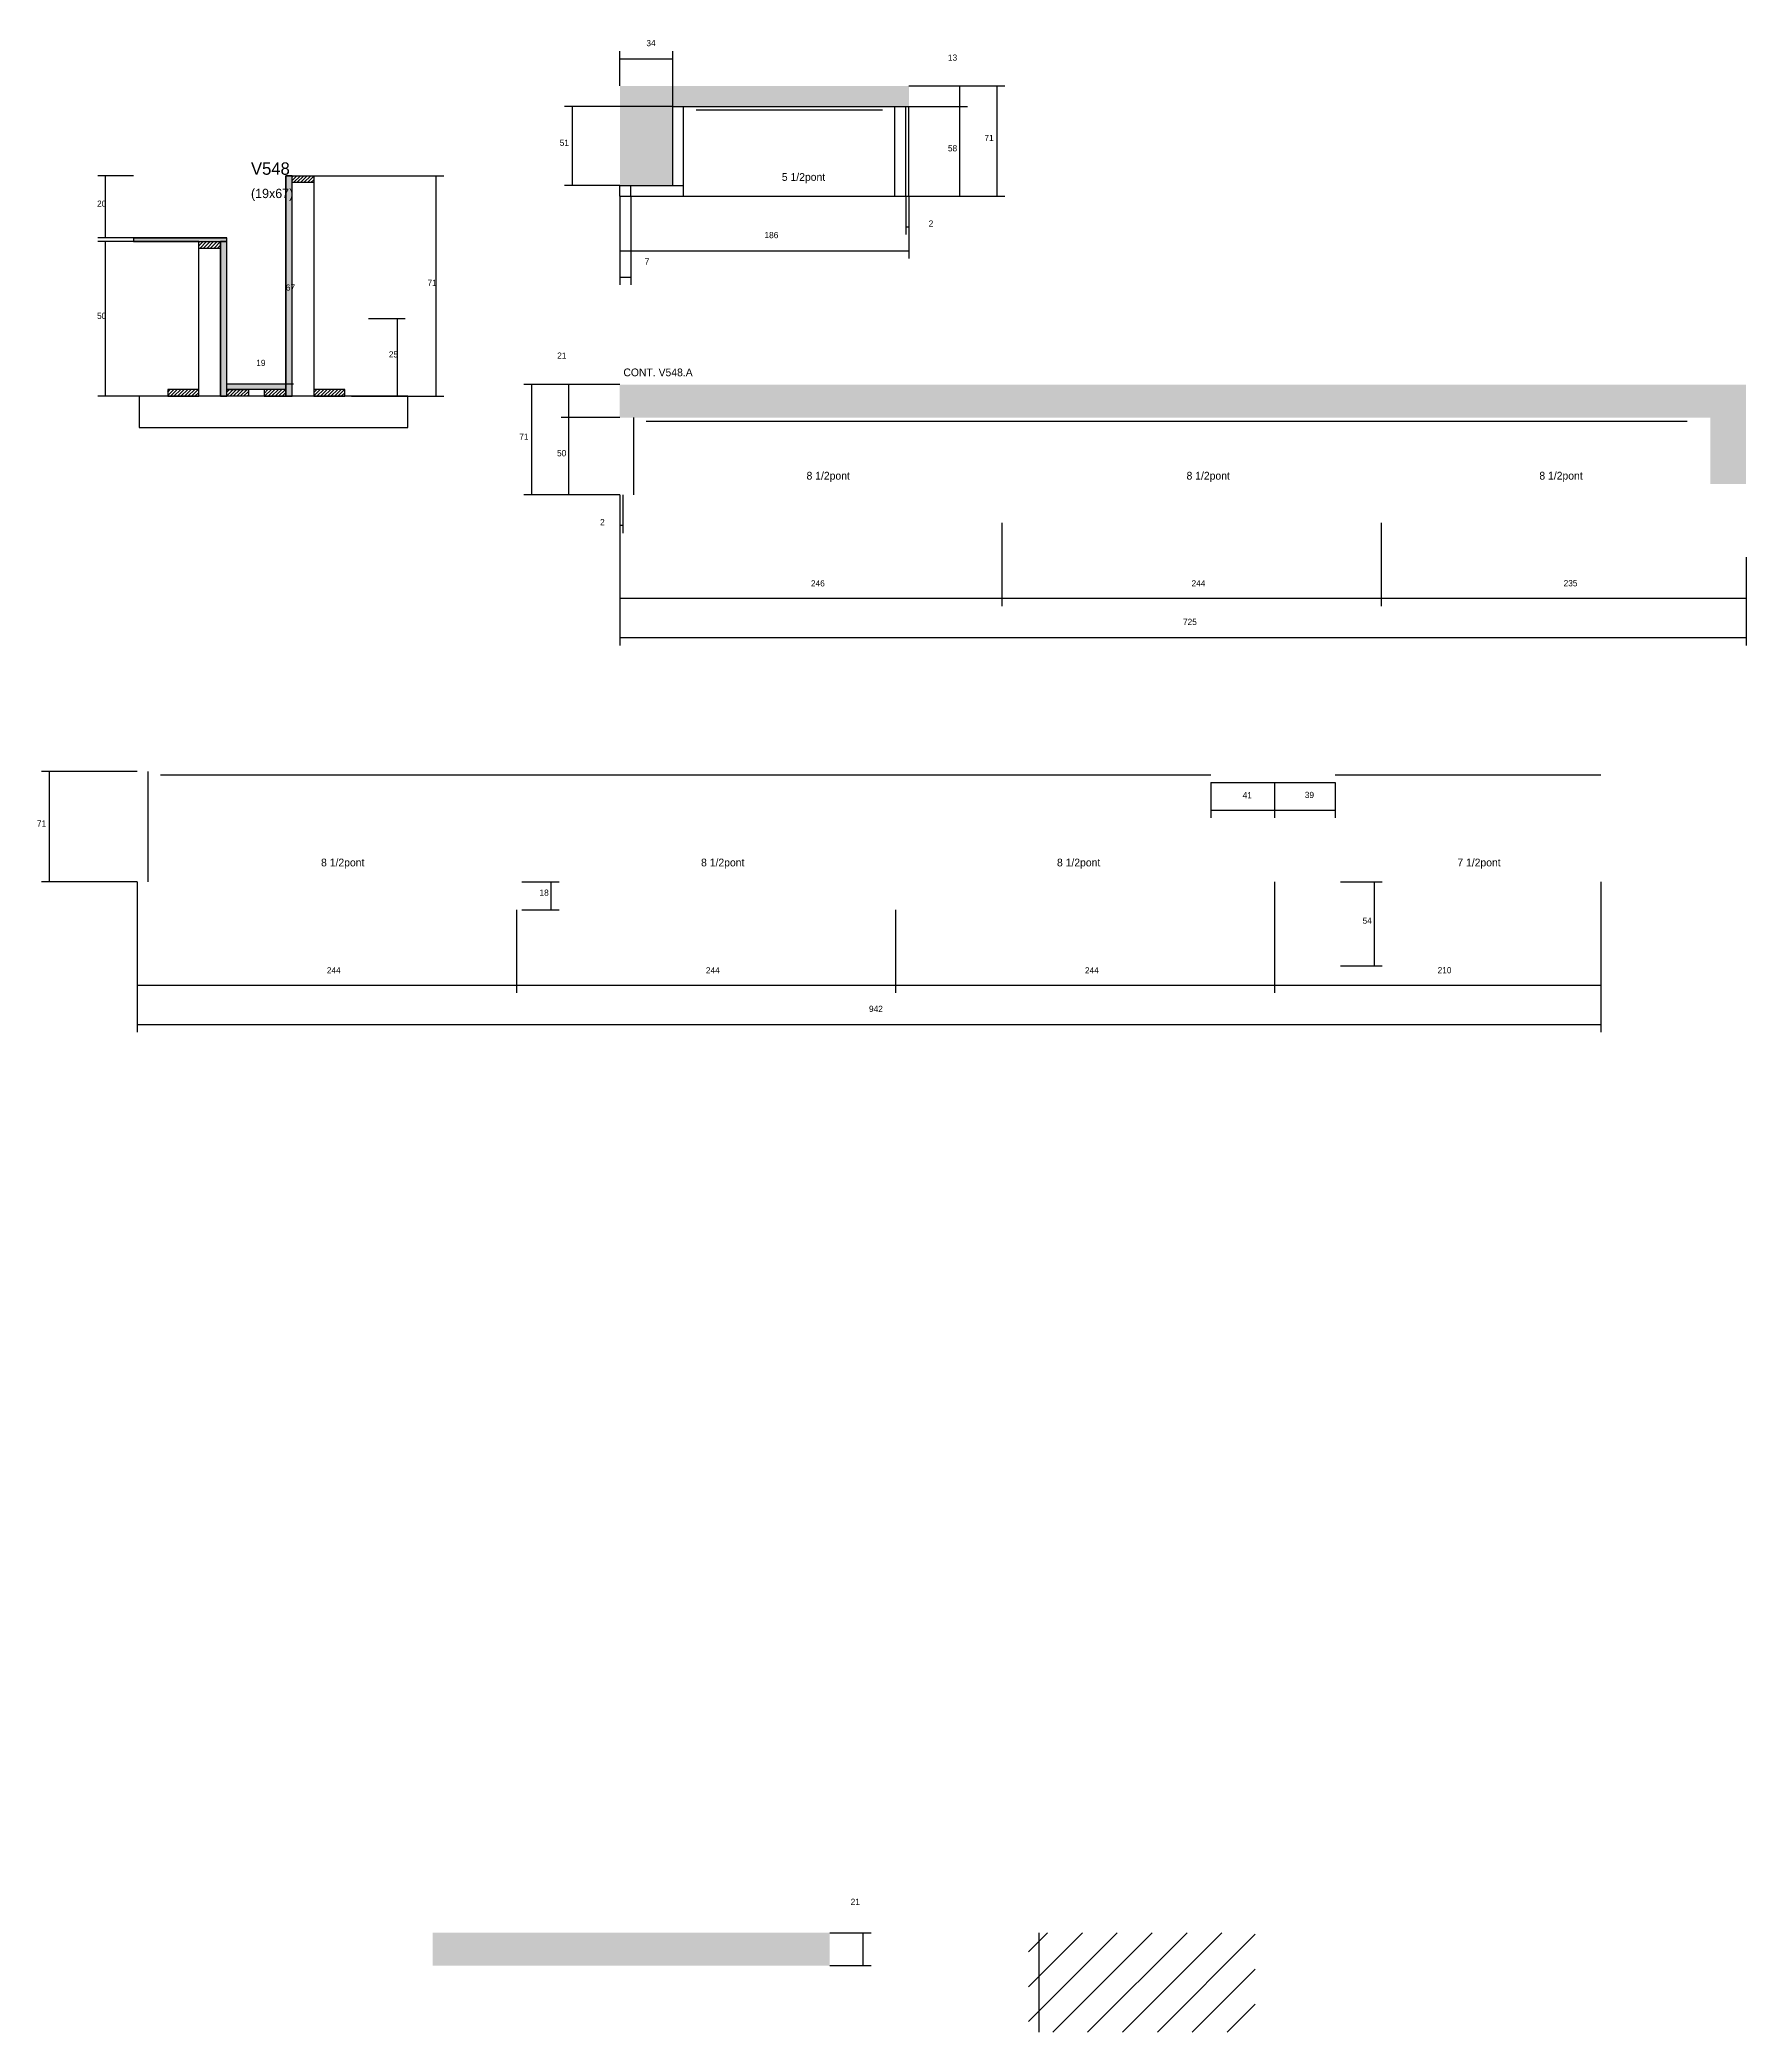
# Model space of a CAD drawing. Header units: metres. Extents: x -20278 to -18628, y -2124 to -842.
# Drawn here: x -19727 to -18628, y -2124 to -842 of the extents above; entities that cross this region are included whole.
import ezdxf

# ---------------------------------------------------------------- set-up
doc = ezdxf.new("R2010")
doc.units = ezdxf.units.M
for name, color, linetype in [('COTA', 4, 'Continuous'), ('Cota Seção (2x)', 4, 'Continuous'), ('Hachura', 253, 'Continuous'), ('Madeira', 126, 'Continuous'), ('NOMENCLATURA', 7, 'Continuous'), ('Painéis', 200, 'Continuous'), ('SARR_2.2x7', 40, 'Continuous'), ('Texto Seção', 7, 'Continuous')]:
    doc.layers.add(name, color=color, linetype=linetype)

msp = doc.modelspace()

# ---------------------------------------------------------------- hatches: boundary and pattern name
at = {"layer": 'COTA'}
h = msp.add_hatch(dxfattribs=at)
h.set_pattern_fill('AR-CONC', scale=0.03)
h.paths.add_polyline_path([(-19319.3, -884.9), (-19167.3, -884.9), (-19167.3, -871.7), (-19353.3, -871.7), (-19353.3, -935.7), (-19319.3, -935.7)])
h = msp.add_hatch(dxfattribs=at)
h.set_pattern_fill('AR-CONC', scale=0.03)
h.paths.add_polyline_path([(-19353.4, -1064), (-19353.4, -1085.2), (-18651.4, -1085.2), (-18651.4, -1128), (-18628.4, -1128), (-18628.4, -1064)])
h = msp.add_hatch(dxfattribs=at)
h.set_pattern_fill('AR-CONC', scale=0.03)
h.paths.add_polyline_path([(-19473.8, -2060.5), (-19473.8, -2081.7), (-19218.3, -2081.7), (-19218.3, -2060.5)])
at = {"layer": 'Hachura'}
h = msp.add_hatch(color=8, dxfattribs=at)
h.dxf.hatch_style = 1
h.paths.add_polyline_path([(-19564.4, -929.5), (-19568.4, -929.5), (-19568.4, -929.5), (-19568.4, -1071.5), (-19568.4, -1071.5), (-19564.4, -1071.5), (-19564.4, -1071.5), (-19564.4, -929.5)])
h = msp.add_hatch(dxfattribs=at)
h.set_pattern_fill('ANSI31', scale=0.5)
h.paths.add_polyline_path([(-19564.4, -933.9), (-19564.4, -929.5), (-19564.4, -929.5), (-19550.4, -929.5), (-19550.4, -929.5), (-19550.4, -933.9), (-19550.4, -933.9), (-19564.4, -933.9)])
h = msp.add_hatch(color=8, dxfattribs=at)
h.dxf.hatch_style = 1
h.paths.add_polyline_path([(-19606.4, -971.9), (-19606.4, -969.5), (-19606.4, -969.5), (-19666.4, -969.5), (-19666.4, -969.5), (-19666.4, -971.9), (-19666.4, -971.9), (-19606.4, -971.9)])
h = msp.add_hatch(dxfattribs=at)
h.set_pattern_fill('ANSI31', scale=0.5)
h.paths.add_polyline_path([(-19624.4, -976.3), (-19624.4, -971.9), (-19624.4, -971.9), (-19610.4, -971.9), (-19610.4, -971.9), (-19610.4, -976.3), (-19610.4, -976.3), (-19624.4, -976.3)])
h = msp.add_hatch(color=8, dxfattribs=at)
h.dxf.hatch_style = 1
h.paths.add_polyline_path([(-19606.4, -971.9), (-19610.4, -971.9), (-19610.4, -971.9), (-19610.4, -1071.5), (-19610.4, -1071.5), (-19606.4, -1071.5), (-19606.4, -1071.5), (-19606.4, -971.9)])
h = msp.add_hatch(color=8, dxfattribs=at)
h.dxf.hatch_style = 1
h.paths.add_polyline_path([(-19606.4, -1067.1), (-19606.4, -1063.5), (-19606.4, -1063.5), (-19568.4, -1063.5), (-19568.4, -1063.5), (-19568.4, -1067.1), (-19568.4, -1067.1), (-19606.4, -1067.1)])
h = msp.add_hatch(dxfattribs=at)
h.set_pattern_fill('ANSI31', scale=0.5)
h.paths.add_polyline_path([(-19624.4, -1071.5), (-19624.4, -1067.1), (-19624.4, -1067.1), (-19644.4, -1067.1), (-19644.4, -1067.1), (-19644.4, -1071.5), (-19644.4, -1071.5), (-19624.4, -1071.5)])
h = msp.add_hatch(dxfattribs=at)
h.set_pattern_fill('ANSI31', scale=0.5)
h.paths.add_polyline_path([(-19606.4, -1071.5), (-19606.4, -1067.1), (-19606.4, -1067.1), (-19592.4, -1067.1), (-19592.4, -1067.1), (-19592.4, -1071.5), (-19592.4, -1071.5), (-19606.4, -1071.5)])
h = msp.add_hatch(dxfattribs=at)
h.set_pattern_fill('ANSI31', scale=0.5)
h.paths.add_polyline_path([(-19568.4, -1071.5), (-19568.4, -1067.1), (-19568.4, -1067.1), (-19582.4, -1067.1), (-19582.4, -1067.1), (-19582.4, -1071.5), (-19582.4, -1071.5), (-19568.4, -1071.5)])
h = msp.add_hatch(dxfattribs=at)
h.set_pattern_fill('ANSI31', scale=0.5)
h.paths.add_polyline_path([(-19530.4, -1071.5), (-19530.4, -1067.1), (-19530.4, -1067.1), (-19550.4, -1067.1), (-19550.4, -1067.1), (-19550.4, -1071.5), (-19550.4, -1071.5), (-19530.4, -1071.5)])
h = msp.add_hatch(dxfattribs=at)
h.set_pattern_fill('ANSI31', scale=5)
h.paths.add_polyline_path([(-19090.4, -2060.5), (-19090.4, -2124.5), (-18944.4, -2124.5), (-18944.4, -2060.5)])

# ---------------------------------------------------------------- linework, layer by layer
at = {"layer": 'COTA'}
for p, q in [((-19353.3, -871.7), (-19353.3, -849.3)), ((-19353.3, -854.3), (-19319.3, -854.3)), ((-19319.3, -884.9), (-19319.3, -849.3)), ((-19167.3, -871.7), (-19105.6, -871.7)), ((-19110.6, -942.7), (-19110.6, -871.7)), ((-19319.3, -884.9), (-19388.9, -884.9)), ((-19383.9, -935.7), (-19383.9, -884.9)), ((-19666.4, -929.5), (-19689.4, -929.5)), ((-19684.4, -969.5), (-19684.4, -929.5)), ((-19550.4, -929.5), (-19466.7, -929.5)), ((-19471.7, -1071.5), (-19471.7, -929.5)), ((-19353.3, -935.7), (-19388.9, -935.7)), ((-19353.3, -942.7), (-19353.3, -982.8)), ((-19353.3, -942.7), (-19353.3, -999.7)), ((-19346.3, -942.7), (-19346.3, -999.7)), ((-19169.3, -942.7), (-19169.3, -967.3)), ((-19167.3, -942.7), (-19105.6, -942.7)), ((-19167.3, -942.7), (-19167.3, -982.8)), ((-19167.3, -942.7), (-19167.3, -967.3)), ((-19666.4, -969.5), (-19689.4, -969.5)), ((-19624.4, -971.9), (-19689.4, -971.9)), ((-19684.4, -1071.5), (-19684.4, -971.9)), ((-19169.3, -962.3), (-19167.3, -962.3)), ((-19353.3, -977.8), (-19167.3, -977.8)), ((-19353.3, -994.7), (-19346.3, -994.7)), ((-19515.1, -1021.5), (-19491.6, -1021.5)), ((-19496.6, -1071.5), (-19496.6, -1021.5)), ((-19353.4, -1064), (-19415.1, -1064)), ((-19410.1, -1135), (-19410.1, -1064)), ((-19624.4, -1071.5), (-19689.4, -1071.5)), ((-19526, -1071.5), (-19466.7, -1071.5)), ((-19515.1, -1071.5), (-19491.6, -1071.5)), ((-19353.4, -1135), (-19415.1, -1135)), ((-19353.4, -1135), (-19353.4, -1231.8)), ((-19353.4, -1135), (-19353.4, -1159.5)), ((-19351.4, -1135), (-19351.4, -1159.5)), ((-19353.4, -1154.5), (-19351.4, -1154.5)), ((-18628.4, -1175), (-18628.4, -1231.8)), ((-19353.4, -1226.8), (-18628.4, -1226.8)), ((-19664, -1313), (-19725.6, -1313)), ((-19720.6, -1384), (-19720.6, -1313)), ((-18973, -1320), (-18973, -1342.9)), ((-18932, -1320), (-18932, -1342.9)), ((-18932, -1320), (-18932, -1342.9)), ((-18893, -1320), (-18893, -1342.9)), ((-18973, -1337.9), (-18932, -1337.9)), ((-18932, -1337.9), (-18893, -1337.9)), ((-19664, -1384), (-19725.6, -1384)), ((-19664, -1384), (-19664, -1480.9)), ((-19416.5, -1384), (-19392.5, -1384)), ((-19397.5, -1402), (-19397.5, -1384)), ((-18932, -1384), (-18932, -1455.5)), ((-18889.5, -1384), (-18862.7, -1384)), ((-18867.7, -1438), (-18867.7, -1384)), ((-18722, -1384), (-18722, -1480.9)), ((-18722, -1384), (-18722, -1455.5)), ((-19416.5, -1402), (-19392.5, -1402)), ((-18889.5, -1438), (-18862.7, -1438)), ((-18932, -1450.5), (-18722, -1450.5)), ((-19664, -1475.9), (-18722, -1475.9)), ((-19218.3, -2060.5), (-19191.7, -2060.5)), ((-19196.7, -2081.7), (-19196.7, -2060.5)), ((-19218.3, -2081.7), (-19191.7, -2081.7))]:
    msp.add_line(p, q, dxfattribs=at)
at = {"layer": 'Cota Seção (2x)'}
for p, q in [((-19167.3, -871.7), (-19129.5, -871.7)), ((-19134.5, -884.9), (-19134.5, -871.7)), ((-19167.3, -884.9), (-19129.5, -884.9)), ((-19167.3, -884.9), (-19129.5, -884.9)), ((-19134.5, -942.7), (-19134.5, -884.9)), ((-19568.4, -1063.5), (-19568.4, -929.5)), ((-19568.4, -929.5), (-19563.4, -929.5)), ((-19167.3, -942.7), (-19129.5, -942.7)), ((-19606.4, -1071.5), (-19606.4, -1058.5)), ((-19606.4, -1063.5), (-19568.4, -1063.5)), ((-19568.4, -1071.5), (-19568.4, -1058.5)), ((-19568.4, -1063.5), (-19563.4, -1063.5)), ((-19353.4, -1064), (-19391.2, -1064)), ((-19386.2, -1085.2), (-19386.2, -1064)), ((-19353.4, -1085.2), (-19391.2, -1085.2)), ((-19353.4, -1085.2), (-19391.2, -1085.2)), ((-19386.2, -1135), (-19386.2, -1085.2)), ((-19353.4, -1135), (-19391.2, -1135)), ((-19353.4, -1135), (-19353.4, -1206.5)), ((-19107.4, -1153), (-19107.4, -1206.5)), ((-19107.4, -1153), (-19107.4, -1206.5)), ((-18863.4, -1153), (-18863.4, -1206.5)), ((-18863.4, -1153), (-18863.4, -1206.5)), ((-18628.4, -1175), (-18628.4, -1206.5)), ((-19353.4, -1201.5), (-19107.4, -1201.5)), ((-19107.4, -1201.5), (-18863.4, -1201.5)), ((-18863.4, -1201.5), (-18628.4, -1201.5)), ((-19664, -1384), (-19664, -1455.5)), ((-18932, -1384), (-18932, -1455.5)), ((-19420, -1402), (-19420, -1455.5)), ((-19420, -1402), (-19420, -1455.5)), ((-19176, -1402), (-19176, -1455.5)), ((-19176, -1402), (-19176, -1455.5)), ((-19664, -1450.5), (-19420, -1450.5)), ((-19420, -1450.5), (-19176, -1450.5)), ((-19176, -1450.5), (-18932, -1450.5))]:
    msp.add_line(p, q, dxfattribs=at)
at = {"layer": 'Madeira'}
for points in [[(-19564.4, -933.9), (-19564.4, -929.5), (-19550.4, -929.5), (-19550.4, -933.9)], [(-19564.4, -929.5), (-19550.4, -929.5), (-19550.4, -1071.5), (-19564.4, -1071.5)], [(-19624.4, -976.3), (-19624.4, -971.9), (-19610.4, -971.9), (-19610.4, -976.3)], [(-19624.4, -971.9), (-19610.4, -971.9), (-19610.4, -1071.5), (-19624.4, -1071.5)], [(-19662.8, -1091.5), (-19489.8, -1091.5), (-19489.8, -1071.5), (-19662.8, -1071.5)], [(-19624.4, -1071.5), (-19624.4, -1067.1), (-19644.4, -1067.1), (-19644.4, -1071.5)], [(-19606.4, -1071.5), (-19606.4, -1067.1), (-19592.4, -1067.1), (-19592.4, -1071.5)], [(-19568.4, -1071.5), (-19568.4, -1067.1), (-19582.4, -1067.1), (-19582.4, -1071.5)], [(-19530.4, -1071.5), (-19530.4, -1067.1), (-19550.4, -1067.1), (-19550.4, -1071.5)]]:
    msp.add_lwpolyline(points, close=True, dxfattribs=at)
at = {"layer": 'Painéis'}
for p, q in [((-19319.3, -884.9), (-19167.3, -884.9)), ((-19319.3, -935.7), (-19319.3, -884.9)), ((-19169.3, -942.7), (-19169.3, -884.9)), ((-19167.3, -942.7), (-19167.3, -884.9)), ((-19568.4, -1071.5), (-19568.4, -929.5)), ((-19353.3, -935.7), (-19319.3, -935.7)), ((-19353.3, -942.7), (-19353.3, -935.7)), ((-19353.3, -942.7), (-19167.3, -942.7)), ((-19666.4, -969.5), (-19606.4, -969.5)), ((-19610.4, -1071.5), (-19610.4, -971.9))]:
    msp.add_line(p, q, dxfattribs=at)
for points in [[(-19564.4, -929.5), (-19568.4, -929.5), (-19568.4, -1071.5), (-19564.4, -1071.5)], [(-19606.4, -971.9), (-19606.4, -969.5), (-19666.4, -969.5), (-19666.4, -971.9)], [(-19606.4, -971.9), (-19610.4, -971.9), (-19610.4, -1071.5), (-19606.4, -1071.5)], [(-19606.4, -1067.1), (-19606.4, -1063.5), (-19568.4, -1063.5), (-19568.4, -1067.1)]]:
    msp.add_lwpolyline(points, close=True, dxfattribs=at)
at = {"layer": 'SARR_2.2x7'}
for p, q in [((-19312.3, -935.7), (-19312.3, -884.9)), ((-19304.3, -887.1), (-19184.3, -887.1)), ((-19176.3, -942.7), (-19176.3, -884.9)), ((-19346.3, -942.7), (-19346.3, -935.7)), ((-19319.3, -935.7), (-19312.3, -935.7)), ((-19312.3, -942.7), (-19312.3, -935.7)), ((-19353.3, -942.7), (-19312.3, -942.7)), ((-19344.4, -1135), (-19344.4, -1085.2)), ((-19336.4, -1087.4), (-19107.4, -1087.4)), ((-19107.4, -1087.4), (-18863.4, -1087.4)), ((-18863.4, -1087.4), (-18666.4, -1087.4)), ((-19657, -1384), (-19657, -1313)), ((-19649, -1315.2), (-19420, -1315.2)), ((-19420, -1315.2), (-19176, -1315.2)), ((-19176, -1315.2), (-18973, -1315.2)), ((-18973, -1320), (-18932, -1320)), ((-18932, -1320), (-18893, -1320)), ((-18893, -1315.2), (-18722, -1315.2)), ((-19083.4, -2124.5), (-19083.4, -2060.5))]:
    msp.add_line(p, q, dxfattribs=at)

# ---------------------------------------------------------------- texts
at = {"layer": 'COTA'}
for s, p in [('34', (-19336.3, -846.1)), ('51', (-19392.1, -910.3)), ('71', (-19118.7, -907.2)), ('20', (-19689.9, -949.5)), ('2', (-19154.6, -962.3)), ('186', (-19260.3, -969.7)), ('7', (-19337.4, -986.7)), ('71', (-19477.2, -1000.5)), ('50', (-19689.9, -1021.7)), ('25', (-19502.1, -1046.5)), ('71', (-19418.1, -1099.5)), ('2', (-19366.1, -1154.5)), ('725', (-18990.9, -1218.7)), ('41', (-18952.5, -1330.3)), ('39', (-18912.5, -1330.1)), ('71', (-19728.6, -1348.5)), ('18', (-19405.1, -1393)), ('54', (-18875.3, -1411)), ('210', (-18827, -1442.9)), ('942', (-19193, -1467.8)), ('21', (-19204.8, -2042.6))]:
    msp.add_text(s, height=4, dxfattribs=at).set_placement(p)
at = {"layer": 'Cota Seção (2x)'}
for s, p in [('13', (-19142.2, -855.5)), ('58', (-19142.2, -913.8)), ('67', (-19568.4, -1003.5)), ('19', (-19587.4, -1052)), ('21', (-19393.7, -1047.3)), ('50', (-19393.8, -1110.1)), ('246', (-19230.4, -1193.9)), ('244', (-18985.4, -1193.9)), ('235', (-18745.9, -1193.8)), ('244', (-19542, -1443)), ('244', (-19298, -1443)), ('244', (-19054, -1443))]:
    msp.add_text(s, height=4, dxfattribs=at).set_placement(p)
at = {"layer": 'NOMENCLATURA'}
for s, p in [('5 1/2pont', (-19249.1, -932.8)), ('8 1/2pont', (-19233.2, -1125.1)), ('8 1/2pont', (-18988.6, -1125.1)), ('8 1/2pont', (-18761.5, -1125.1)), ('8 1/2pont', (-19545.7, -1374.1)), ('8 1/2pont', (-19301.1, -1374.1)), ('8 1/2pont', (-19072, -1374.1)), ('7 1/2pont', (-18814.3, -1374.1))]:
    msp.add_text(s, height=5, dxfattribs=at).set_placement(p)
at = {"layer": 'Texto Seção'}
for s, height, p in [('V548', 8, (-19590.8, -928.9)), ('(19x67)', 6, (-19590.8, -943.9)), ('CONT. V548.A', 5, (-19351.1, -1058.6))]:
    msp.add_text(s, height=height, dxfattribs=at).set_placement(p)

doc.saveas('drawing.dxf')
